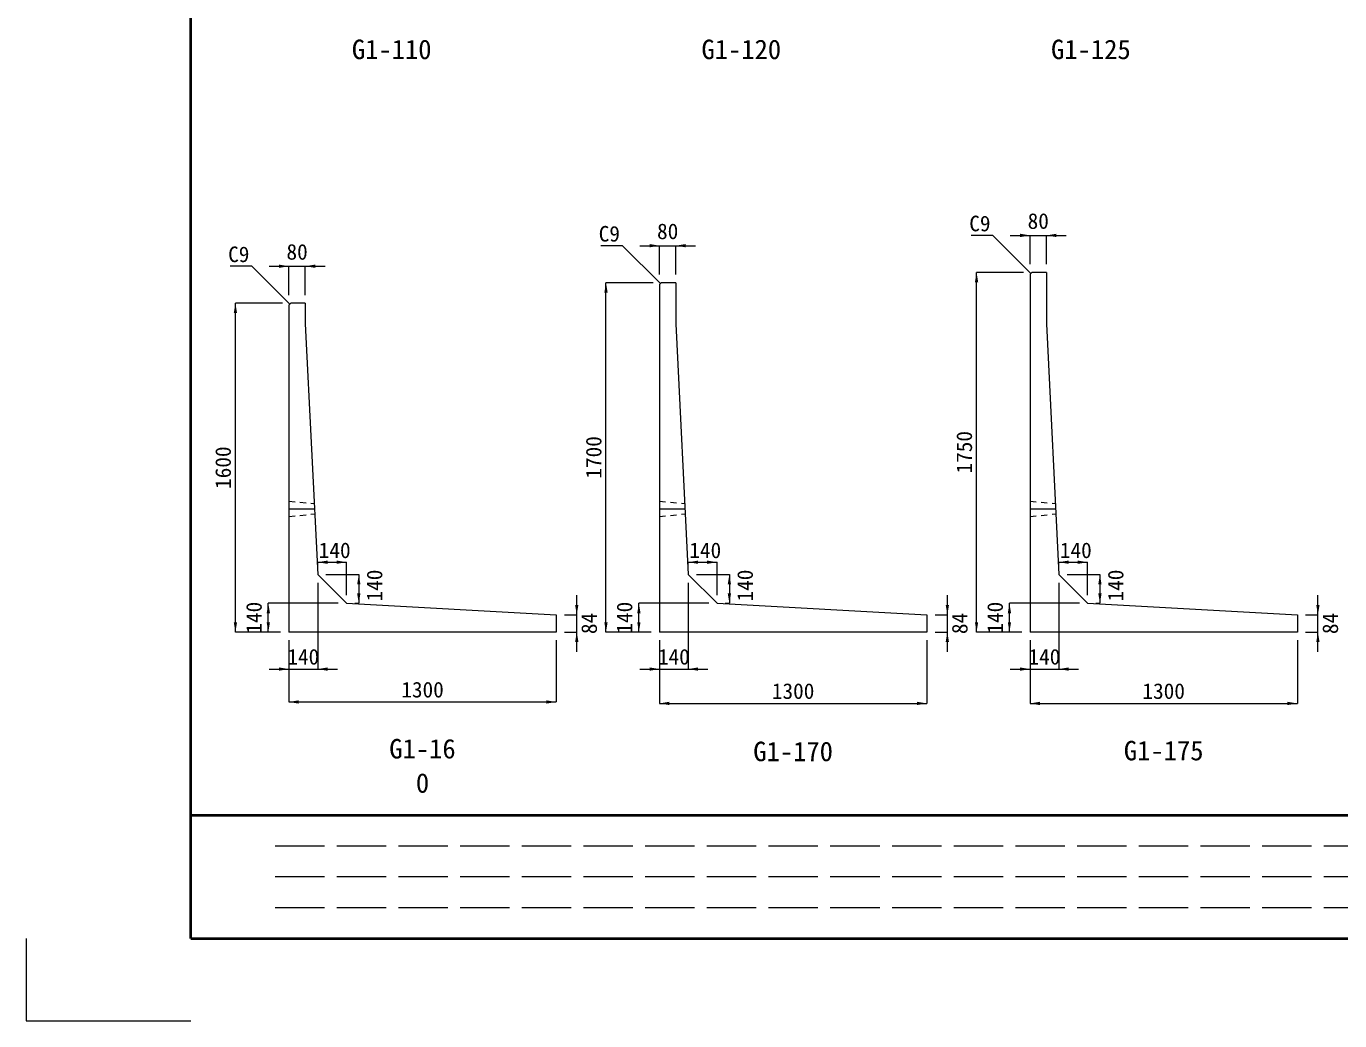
# Model space of a CAD drawing. Units: millimetres at full size, sheet at 1:40. Extents: x 264549 to 304830, y 59360 to 71273.
# Drawn here: x 288030 to 294417, y 59360 to 64199 of the extents above; entities that cross this region are included whole.
import ezdxf
from ezdxf.enums import TextEntityAlignment as Align

# ---------------------------------------------------------------- set-up
doc = ezdxf.new("R2010")
doc.units = ezdxf.units.MM
doc.header["$LTSCALE"] = 40
for name, pattern in [('DASHED', [7.5, 6, -1.5]), ('USER1', [10, 6.25, -1.25, 1.25, -1.25]), ('USER2', [1.35, 0.75, -0.6])]:
    doc.linetypes.add(name, pattern=pattern)
doc.layers.add('0_2', color=7, linetype='Continuous')
for name, color, linetype, lineweight in [('Defpoints_3', 7, 'Continuous', 13), ('図枠', 7, 'Continuous', 5), ('寸法線', 7, 'Continuous', 13), ('引出線', 4, 'Continuous', 13), ('本体', 2, 'Continuous', 20), ('補助線', 8, 'USER1', 20)]:
    doc.layers.add(name, color=color, linetype=linetype, lineweight=lineweight)
doc.styles.add('ＭＳ ゴシック', font='')
doc.styles.get('ＭＳ ゴシック').set_extended_font_data('MS Gothic')

# ---------------------------------------------------------------- blocks, each defined once
blk = doc.blocks.new('filled_arrow')
at = {"color": 0, "linetype": 'Continuous', "lineweight": -2}
blk.add_solid([(7.5, 1.25), (0, 0), (7.5, -1.25)], dxfattribs=at)

msp = doc.modelspace()

# ---------------------------------------------------------------- linework, layer by layer
at = {"layer": 'Defpoints_3'}
for p, q in [((288029.61, 59760.27), (288029.61, 59360.27)), ((288029.61, 59360.27), (288829.61, 59360.27))]:
    msp.add_line(p, q, dxfattribs=at)
at = {"layer": '図枠', "lineweight": 40}
for p, q in [((288829.61, 59760.27), (288829.61, 70840.27)), ((288829.61, 60360.27), (304429.61, 60360.27)), ((288829.61, 59760.27), (304429.61, 59760.27))]:
    msp.add_line(p, q, dxfattribs=at)
at = {"layer": '図枠', "linetype": 'DASHED', "lineweight": 9}
for p, q in [((295479.61, 60210.27), (289229.61, 60210.27)), ((295479.61, 60060.27), (289229.61, 60060.27)), ((295479.61, 59910.27), (289229.61, 59910.27))]:
    msp.add_line(p, q, dxfattribs=at)
at = {"layer": '寸法線'}
for p, q in [((292814.63, 63181.22), (293086.63, 63181.22)), ((292910.63, 63041.22), (292910.63, 63181.22)), ((292990.63, 63041.22), (292990.63, 63181.22)), ((291012.63, 63131.22), (291284.63, 63131.22)), ((291108.63, 62991.22), (291108.63, 63131.22)), ((291188.63, 62991.22), (291188.63, 63131.22)), ((289210.63, 63031.22), (289482.63, 63031.22)), ((289306.63, 62891.22), (289306.63, 63031.22)), ((289386.63, 62891.22), (289386.63, 63031.22)), ((292650.63, 61251.22), (292650.63, 63001.22)), ((292879.63, 63001.22), (292650.63, 63001.22)), ((290848.63, 61251.22), (290848.63, 62951.22)), ((291077.63, 62951.22), (290848.63, 62951.22)), ((289046.63, 61251.22), (289046.63, 62851.22)), ((289275.63, 62851.22), (289046.63, 62851.22)), ((289446.63, 61591.22), (289586.63, 61591.22)), ((289446.63, 61571.22), (289446.63, 61591.22)), ((289586.63, 61431.22), (289586.63, 61591.22)), ((291248.63, 61591.22), (291388.63, 61591.22)), ((291248.63, 61571.22), (291248.63, 61591.22)), ((291388.63, 61431.22), (291388.63, 61591.22)), ((293050.63, 61591.22), (293190.63, 61591.22)), ((293050.63, 61571.22), (293050.63, 61591.22)), ((293190.63, 61431.22), (293190.63, 61591.22)), ((289486.63, 61531.22), (289646.63, 61531.22)), ((289646.63, 61531.22), (289646.63, 61391.22)), ((291288.63, 61531.22), (291448.63, 61531.22)), ((291448.63, 61531.22), (291448.63, 61391.22)), ((293090.63, 61531.22), (293250.63, 61531.22)), ((293250.63, 61531.22), (293250.63, 61391.22)), ((289446.63, 61491.22), (289446.63, 61071.22)), ((291248.63, 61491.22), (291248.63, 61071.22)), ((293050.63, 61491.22), (293050.63, 61071.22)), ((289206.63, 61251.22), (289206.63, 61391.22)), ((289546.63, 61391.22), (289206.63, 61391.22)), ((289626.63, 61391.22), (289646.63, 61391.22)), ((290706.63, 61155.22), (290706.63, 61431.22)), ((291008.63, 61251.22), (291008.63, 61391.22)), ((291348.63, 61391.22), (291008.63, 61391.22)), ((291428.63, 61391.22), (291448.63, 61391.22)), ((292508.63, 61155.22), (292508.63, 61431.22)), ((292810.63, 61251.22), (292810.63, 61391.22)), ((293150.63, 61391.22), (292810.63, 61391.22)), ((293230.63, 61391.22), (293250.63, 61391.22)), ((294310.63, 61155.22), (294310.63, 61431.22)), ((290646.63, 61335.22), (290706.63, 61335.22)), ((292448.63, 61335.22), (292508.63, 61335.22)), ((294250.63, 61335.22), (294310.63, 61335.22)), ((289266.63, 61251.22), (289046.63, 61251.22)), ((289266.63, 61251.22), (289206.63, 61251.22)), ((289306.63, 61211.22), (289306.63, 60911.22)), ((289306.63, 61211.22), (289306.63, 61071.22)), ((290606.63, 61211.22), (290606.63, 60911.22)), ((290646.63, 61251.22), (290706.63, 61251.22)), ((291068.63, 61251.22), (290848.63, 61251.22)), ((291068.63, 61251.22), (291008.63, 61251.22)), ((291108.63, 61211.22), (291108.63, 60904.18)), ((291108.63, 61211.22), (291108.63, 61071.22)), ((292408.63, 61211.22), (292408.63, 60904.18)), ((292448.63, 61251.22), (292508.63, 61251.22)), ((292870.63, 61251.22), (292650.63, 61251.22)), ((292870.63, 61251.22), (292810.63, 61251.22)), ((292910.63, 61211.22), (292910.63, 60904.18)), ((292910.63, 61211.22), (292910.63, 61071.22)), ((294210.63, 61211.22), (294210.63, 60904.18)), ((294250.63, 61251.22), (294310.63, 61251.22)), ((289210.63, 61071.22), (289542.63, 61071.22)), ((291012.63, 61071.22), (291344.63, 61071.22)), ((292814.63, 61071.22), (293146.63, 61071.22)), ((289306.63, 60911.22), (290606.63, 60911.22)), ((291108.63, 60904.18), (292408.63, 60904.18)), ((292910.63, 60904.18), (294210.63, 60904.18))]:
    msp.add_line(p, q, dxfattribs=at)
at = {"layer": '引出線'}
for points in [[(292915.13, 62996.72), (292730.64, 63181.22), (292624.83, 63181.22)], [(291113.13, 62946.72), (290928.64, 63131.22), (290822.83, 63131.22)], [(289311.13, 62846.72), (289126.64, 63031.22), (289020.83, 63031.22)]]:
    msp.add_lwpolyline(points, dxfattribs=at)
at = {"layer": '本体'}
for p, q in [((292919.63, 63001.22), (292910.63, 62992.22)), ((292910.63, 62992.22), (292910.63, 61251.22)), ((292990.63, 63001.22), (292919.63, 63001.22)), ((292990.63, 63001.22), (292990.63, 62751.22)), ((291117.63, 62951.22), (291108.63, 62942.22)), ((291108.63, 62942.22), (291108.63, 61251.22)), ((291188.63, 62951.22), (291117.63, 62951.22)), ((291188.63, 62951.22), (291188.63, 62751.22)), ((289315.63, 62851.22), (289306.63, 62842.22)), ((289386.63, 62851.22), (289315.63, 62851.22)), ((289386.63, 62851.22), (289386.63, 62751.22)), ((289306.63, 62842.22), (289306.63, 61251.22)), ((289386.63, 62751.22), (289446.63, 61531.22)), ((291188.63, 62751.22), (291248.63, 61531.22)), ((292990.63, 62751.22), (293050.63, 61531.22)), ((289446.63, 61531.22), (289586.63, 61391.22)), ((291248.63, 61531.22), (291388.63, 61391.22)), ((293050.63, 61531.22), (293190.63, 61391.22)), ((289586.63, 61391.22), (290606.63, 61335.22)), ((291388.63, 61391.22), (292408.63, 61335.22)), ((293190.63, 61391.22), (294210.63, 61335.22)), ((290606.63, 61335.22), (290606.63, 61251.22)), ((292408.63, 61335.22), (292408.63, 61251.22)), ((294210.63, 61335.22), (294210.63, 61251.22)), ((290606.63, 61251.22), (289306.63, 61251.22)), ((292408.63, 61251.22), (291108.63, 61251.22)), ((294210.63, 61251.22), (292910.63, 61251.22))]:
    msp.add_line(p, q, dxfattribs=at)
at = {"layer": '本体', "linetype": 'USER2', "lineweight": 9}
for p, q in [((289306.63, 61888.72), (289429.67, 61876.22)), ((291108.63, 61888.72), (291231.67, 61876.22)), ((292910.63, 61888.72), (293033.67, 61876.22)), ((289306.63, 61813.72), (289432.12, 61826.22)), ((291108.63, 61813.72), (291234.12, 61826.22)), ((292910.63, 61813.72), (293036.12, 61826.22))]:
    msp.add_line(p, q, dxfattribs=at)
at = {"layer": '補助線'}
for p, q in [((289306.63, 61851.22), (289430.89, 61851.22)), ((291108.63, 61851.22), (291232.89, 61851.22)), ((292910.63, 61851.22), (293034.89, 61851.22))]:
    msp.add_line(p, q, dxfattribs=at)

# ---------------------------------------------------------------- block references
at = {"layer": '寸法線', "xscale": 6.4, "yscale": 6.4}
for p, rotation in [((292910.63, 63181.22), 180), ((291108.63, 63131.22), 180), ((289306.63, 63031.22), 180), ((292650.63, 63001.22), 270), ((290848.63, 62951.22), 270), ((289046.63, 62851.22), 270), ((289586.63, 61591.22), 180), ((291388.63, 61591.22), 180), ((293190.63, 61591.22), 180), ((289646.63, 61531.22), 270), ((291448.63, 61531.22), 270), ((293250.63, 61531.22), 270), ((289206.63, 61391.22), 270), ((289646.63, 61391.22), 90), ((290706.63, 61335.22), 90), ((291008.63, 61391.22), 270), ((291448.63, 61391.22), 90), ((292508.63, 61335.22), 90), ((292810.63, 61391.22), 270), ((293250.63, 61391.22), 90), ((294310.63, 61335.22), 90), ((289046.63, 61251.22), 90), ((289206.63, 61251.22), 90), ((290848.63, 61251.22), 90), ((291008.63, 61251.22), 90), ((292650.63, 61251.22), 90), ((292810.63, 61251.22), 90), ((290706.63, 61251.22), 270), ((292508.63, 61251.22), 270), ((294310.63, 61251.22), 270), ((289306.63, 61071.22), 180), ((291108.63, 61071.22), 180), ((292910.63, 61071.22), 180), ((290606.63, 60911.22), 180), ((292408.63, 60904.18), 180), ((294210.63, 60904.18), 180)]:
    msp.add_blockref('filled_arrow', p, dxfattribs=dict(at, rotation=rotation))
for p in [(292990.63, 63181.22), (291188.63, 63131.22), (289386.63, 63031.22), (289446.63, 61591.22), (291248.63, 61591.22), (293050.63, 61591.22), (289446.63, 61071.22), (291248.63, 61071.22), (293050.63, 61071.22), (289306.63, 60911.22), (291108.63, 60904.18), (292910.63, 60904.18)]:
    msp.add_blockref('filled_arrow', p, dxfattribs=at)
at = {"layer": '引出線', "xscale": 0.133, "yscale": 0.133, "rotation": 135}
for p in [(292915.13, 62996.72), (291113.13, 62946.72), (289311.13, 62846.72)]:
    msp.add_blockref('filled_arrow', p, dxfattribs=at)

# ---------------------------------------------------------------- texts
at = {"layer": '0_2', "style": 'ＭＳ ゴシック'}
for s, p in [('G1-110', (289806.63, 64086.37)), ('G1-120', (291506.63, 64086.37)), ('G1-125', (293206.63, 64086.37))]:
    msp.add_text(s, height=94.94, dxfattribs=at).set_placement(p, align=Align.MIDDLE_CENTER)
for s, p in [('G1-16', (289794.76, 60731.22)), ('0', (289924.26, 60564.56))]:
    msp.add_text(s, height=94.94, dxfattribs=at).set_placement(p, align=Align.TOP_LEFT)
for s, p in [('G1-170', (291758.63, 60594.68)), ('G1-175', (293560.63, 60598.68))]:
    msp.add_text(s, height=94.94, dxfattribs=at).set_placement(p, align=Align.BOTTOM_CENTER)
at = {"layer": '寸法線', "style": 'ＭＳ ゴシック'}
for s, p in [('80', (291148.63, 63201.22)), ('80', (292950.63, 63251.22)), ('80', (289346.63, 63101.22)), ('140', (289529.39, 61649.22)), ('140', (291331.39, 61649.22)), ('140', (293133.39, 61649.22)), ('140', (289376.63, 61131.22)), ('140', (291178.63, 61131.22)), ('140', (292980.63, 61131.22)), ('1300', (289956.63, 60971.22)), ('1300', (291758.63, 60964.18)), ('1300', (293560.63, 60964.18))]:
    msp.add_text(s, height=75.95, dxfattribs=at).set_placement(p, align=Align.MIDDLE_CENTER)
for s, p in [('1750', (292590.63, 62126.22)), ('1600', (288986.63, 62051.22)), ('1700', (290788.63, 62101.22)), ('140', (289722.95, 61477.75)), ('140', (291524.95, 61477.75)), ('140', (293326.95, 61477.75)), ('140', (289136.63, 61321.22)), ('140', (290938.63, 61321.22)), ('140', (292740.63, 61321.22)), ('84', (290766.63, 61293.22)), ('84', (292568.63, 61293.22)), ('84', (294370.63, 61293.22))]:
    msp.add_text(s, height=75.95, rotation=90, dxfattribs=at).set_placement(p, align=Align.MIDDLE_CENTER)
at = {"layer": '引出線', "style": 'ＭＳ ゴシック'}
for p in [(292718.64, 63277.22), (290916.64, 63227.22), (289114.64, 63127.22)]:
    msp.add_text('C9', height=75.95, dxfattribs=at).set_placement(p, align=Align.TOP_RIGHT)

doc.saveas('drawing.dxf')
